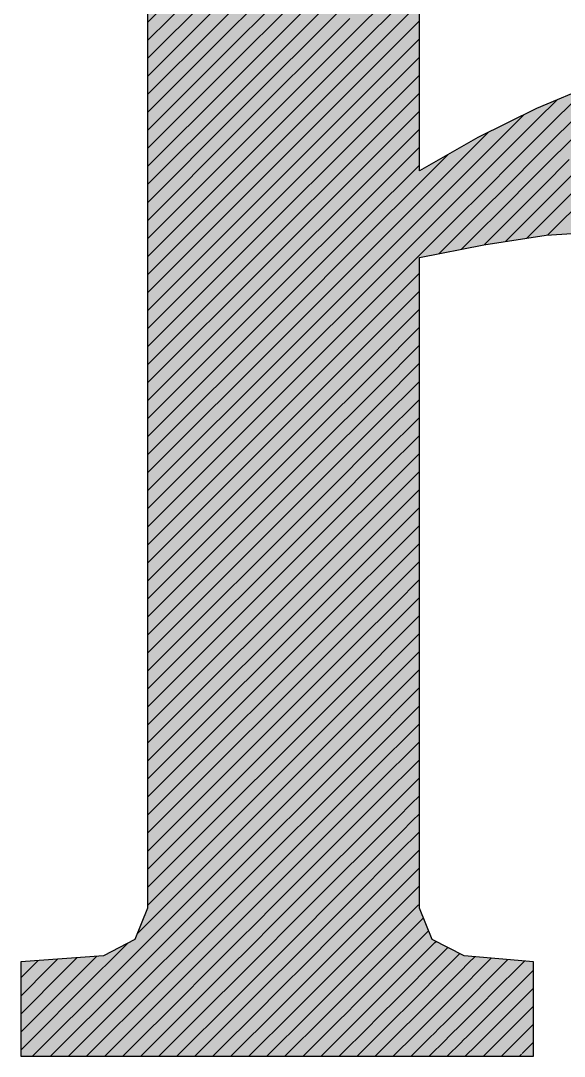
# Model space of a CAD drawing. Extents: x 0 to 7795, y 0 to 4205.
# Drawn here: x 7353.13 to 7363.79, y 698.61 to 718.93 of the extents above; entities that cross this region are included whole.
import ezdxf

# ---------------------------------------------------------------- set-up
doc = ezdxf.new("R2010")
doc.units = 0
doc.header["$MEASUREMENT"] = 0
doc.layers.add('MTH-CARIMBO-TXT1', color=1, linetype='CONTINUOUS')

msp = doc.modelspace()

# ---------------------------------------------------------------- linework, layer by layer
at = {"layer": 'MTH-CARIMBO-TXT1', "linetype": 'Continuous'}
for p, q in [((7356.915776000001, 718.776515), (7359.40815, 721.26889)), ((7356.982742, 718.4899280000001), (7359.433743000001, 720.940929)), ((7357.049709000001, 718.203341), (7359.459335, 720.612968)), ((7357.116675, 717.916754), (7359.484927, 720.2850070000001)), ((7357.183641, 717.630167), (7359.510520000001, 719.957046)), ((7359.612889, 718.6452009999999), (7360.949836, 719.982148)), ((7355.616615999999, 718.891569), (7356.647911, 719.922864)), ((7355.616615999999, 718.5380150000001), (7356.714876999999, 719.636276)), ((7357.250606999999, 717.34358), (7359.536112000001, 719.6290849999999)), ((7359.638481, 718.3172400000001), (7360.949836, 719.628595)), ((7355.616615999999, 718.184462), (7356.781843000001, 719.349689)), ((7357.317574, 717.0569929999999), (7359.561704000001, 719.3011230000001)), ((7359.664073999999, 717.989279), (7360.949836, 719.275042)), ((7355.616615999999, 717.830909), (7356.84881, 719.063102)), ((7357.384540000001, 716.770406), (7359.587297, 718.973162)), ((7359.689665999999, 717.6613179999999), (7360.949836, 718.921488)), ((7355.616615999999, 717.477355), (7356.915776000001, 718.776515)), ((7357.451506, 716.483819), (7359.612889, 718.6452009999999)), ((7359.715258, 717.333357), (7360.949836, 718.5679349999999)), ((7355.616615999999, 717.123802), (7356.982742, 718.4899280000001)), ((7357.518473, 716.197232), (7359.638481, 718.3172400000001)), ((7355.616615999999, 716.770248), (7357.049709000001, 718.203341)), ((7359.740851, 717.005396), (7360.949836, 718.214381)), ((7355.616615999999, 716.416695), (7357.116675, 717.916754)), ((7357.585439, 715.910645), (7359.664073999999, 717.989279)), ((7359.766443, 716.677435), (7360.949836, 717.860828)), ((7355.616615999999, 716.063142), (7357.183641, 717.630167)), ((7357.652405, 715.624058), (7359.689665999999, 717.6613179999999)), ((7359.792034999999, 716.349474), (7360.949836, 717.507275)), ((7363.285631999999, 716.6610900000001), (7364.257833, 717.633291)), ((7355.616615999999, 715.7095879999999), (7357.250606999999, 717.34358)), ((7357.719372, 715.33747), (7359.715258, 717.333357)), ((7363.260379, 716.9893900000001), (7363.64715, 717.376162)), ((7359.817628, 716.021513), (7360.949836, 717.153721)), ((7362.120222, 716.2027860000001), (7363.003747, 717.086312)), ((7363.310886, 716.332791), (7364.197163, 717.219068)), ((7355.616615999999, 715.3560349999999), (7357.317574, 717.0569929999999)), ((7357.786338, 715.050883), (7359.740851, 717.005396)), ((7363.097028, 716.8260389999999), (7363.260379, 716.9893900000001)), ((7355.616615999999, 715.002482), (7357.384540000001, 716.770406)), ((7357.853304, 714.764296), (7359.766443, 716.677435)), ((7359.843220000001, 715.693552), (7360.949836, 716.800168)), ((7362.101934, 716.538053), (7362.29664, 716.732758)), ((7362.138509, 715.86752), (7363.097028, 716.8260389999999)), ((7363.33614, 716.004491), (7364.041864, 716.7102160000001)), ((7355.616615999999, 714.6489280000001), (7357.451506, 716.483819)), ((7361.227287000001, 715.663405), (7362.101934, 716.538053)), ((7362.875029000001, 716.250487), (7363.285631999999, 716.6610900000001)), ((7357.920270999999, 714.477709), (7359.792034999999, 716.349474)), ((7359.868812000001, 715.365591), (7360.949836, 716.4466150000001)), ((7361.062959999999, 715.852631), (7361.511498000001, 716.3011690000001)), ((7362.653031, 715.674935), (7363.310886, 716.332791)), ((7363.731266, 715.69251), (7364.472793000001, 716.434037)), ((7355.616615999999, 714.295375), (7357.518473, 716.197232)), ((7359.894405, 715.03763), (7360.949836, 716.093061)), ((7361.391615, 715.4741799999999), (7362.120222, 716.2027860000001)), ((7362.156795999999, 715.532254), (7362.875029000001, 716.250487)), ((7363.361394, 715.676192), (7363.886565000001, 716.201363)), ((7363.575967, 715.183658), (7364.508783, 716.116474)), ((7355.616615999999, 713.941821), (7357.585439, 715.910645)), ((7357.987237, 714.191122), (7359.817628, 716.021513)), ((7361.555942, 715.284954), (7362.138509, 715.86752)), ((7362.431032, 715.099383), (7363.33614, 716.004491)), ((7358.054203, 713.904535), (7359.843220000001, 715.693552)), ((7359.919997, 714.7096690000001), (7360.949836, 715.739508)), ((7360.949836, 715.739508), (7361.062959999999, 715.852631)), ((7360.949836, 715.385954), (7361.227287000001, 715.663405)), ((7362.175083, 715.196988), (7362.653031, 715.674935)), ((7362.216034999999, 714.530833), (7363.361394, 715.676192)), ((7363.386648000001, 715.347892), (7363.731266, 715.69251)), ((7363.469287000001, 714.723425), (7364.544773999999, 715.7989110000001)), ((7355.616615999999, 713.588268), (7357.652405, 715.624058)), ((7360.949836, 715.0324009999999), (7361.391615, 715.4741799999999)), ((7361.720270000001, 715.095728), (7362.156795999999, 715.532254)), ((7355.616615999999, 713.234715), (7357.719372, 715.33747)), ((7358.12117, 713.6179480000001), (7359.868812000001, 715.365591)), ((7359.945589, 714.381708), (7360.949836, 715.385954)), ((7360.949836, 714.678848), (7361.555942, 715.284954)), ((7362.635061, 714.5963059999999), (7363.386648000001, 715.347892)), ((7360.949836, 714.325294), (7361.720270000001, 715.095728)), ((7361.884598000001, 714.9065019999999), (7362.175083, 715.196988)), ((7362.193370999999, 714.861722), (7362.431032, 715.099383)), ((7363.411902, 715.019593), (7363.575967, 715.183658)), ((7355.616615999999, 712.881161), (7357.786338, 715.050883)), ((7358.188136, 713.331361), (7359.894405, 715.03763)), ((7359.971181999999, 714.0537469999999), (7360.949836, 715.0324009999999)), ((7361.335719, 714.357624), (7361.884598000001, 714.9065019999999)), ((7362.048925, 714.717277), (7362.193370999999, 714.861722)), ((7363.054087, 714.661778), (7363.411902, 715.019593)), ((7355.616615999999, 712.527608), (7357.853304, 714.764296)), ((7358.255101999999, 713.0447740000001), (7359.919997, 714.7096690000001)), ((7359.996773999999, 713.7257860000001), (7360.949836, 714.678848)), ((7361.775993000001, 714.444344), (7362.048925, 714.717277)), ((7355.616615999999, 712.174054), (7357.920270999999, 714.477709)), ((7358.322069, 712.758187), (7359.945589, 714.381708)), ((7360.022365999999, 713.397825), (7360.949836, 714.325294)), ((7355.616615999999, 711.8205009999999), (7357.987237, 714.191122)), ((7358.389034999999, 712.4716), (7359.971181999999, 714.0537469999999)), ((7355.616615999999, 711.466948), (7358.054203, 713.904535)), ((7360.047959, 713.0698629999999), (7360.949836, 713.9717410000001)), ((7358.456001, 712.185013), (7359.996773999999, 713.7257860000001)), ((7355.616615999999, 711.1133940000001), (7358.12117, 713.6179480000001)), ((7360.073551, 712.741902), (7360.949836, 713.618187)), ((7355.616615999999, 710.759841), (7358.188136, 713.331361)), ((7358.522968000001, 711.898426), (7360.022365999999, 713.397825)), ((7360.099143, 712.413941), (7360.949836, 713.264634)), ((7355.616615999999, 710.406287), (7358.255101999999, 713.0447740000001)), ((7358.589934000001, 711.6118389999999), (7360.047959, 713.0698629999999)), ((7360.124736, 712.08598), (7360.949836, 712.911081)), ((7355.616615999999, 710.052734), (7358.322069, 712.758187)), ((7358.6569, 711.325252), (7360.073551, 712.741902)), ((7355.616615999999, 709.699181), (7358.389034999999, 712.4716)), ((7358.723867000001, 711.0386639999999), (7360.099143, 712.413941)), ((7360.150328, 711.758019), (7360.949836, 712.5575269999999)), ((7355.616615999999, 709.3456269999999), (7358.456001, 712.185013)), ((7358.790833, 710.752077), (7360.124736, 712.08598)), ((7360.175920000001, 711.430058), (7360.949836, 712.203974)), ((7355.616615999999, 708.992074), (7358.522968000001, 711.898426)), ((7360.201513, 711.102097), (7360.949836, 711.85042)), ((7355.616615999999, 708.63852), (7358.589934000001, 711.6118389999999)), ((7358.857798999999, 710.46549), (7360.150328, 711.758019)), ((7358.924766, 710.178903), (7360.175920000001, 711.430058)), ((7360.227105, 710.774136), (7360.949836, 711.496867)), ((7355.616615999999, 708.2849669999999), (7358.6569, 711.325252)), ((7355.616615999999, 707.931414), (7358.723867000001, 711.0386639999999)), ((7358.991732, 709.892316), (7360.201513, 711.102097)), ((7360.252698, 710.446175), (7360.949836, 711.1433139999999)), ((7360.27829, 710.118214), (7360.949836, 710.78976)), ((7355.616615999999, 707.57786), (7358.790833, 710.752077)), ((7359.058698000001, 709.605729), (7360.227105, 710.774136)), ((7355.616615999999, 707.2243070000001), (7358.857798999999, 710.46549)), ((7359.125665, 709.3191419999999), (7360.252698, 710.446175)), ((7360.303881999999, 709.790253), (7360.949836, 710.4362070000001)), ((7355.616615999999, 706.870754), (7358.924766, 710.178903)), ((7359.192631, 709.032555), (7360.27829, 710.118214)), ((7360.329475, 709.462292), (7360.949836, 710.082653)), ((7355.616615999999, 706.5172), (7358.991732, 709.892316)), ((7359.259597, 708.745968), (7360.303881999999, 709.790253)), ((7355.616615999999, 706.163647), (7359.058698000001, 709.605729)), ((7360.355067, 709.134331), (7360.949836, 709.7291)), ((7359.326564, 708.459381), (7360.329475, 709.462292)), ((7360.380659, 708.80637), (7360.949836, 709.375547)), ((7355.616615999999, 705.8100929999999), (7359.125665, 709.3191419999999)), ((7355.616615999999, 705.45654), (7359.192631, 709.032555)), ((7359.393529999999, 708.1727940000001), (7360.355067, 709.134331)), ((7360.406252, 708.4784089999999), (7360.949836, 709.021993)), ((7359.460496, 707.886207), (7360.380659, 708.80637)), ((7355.616615999999, 705.102987), (7359.259597, 708.745968)), ((7360.431844, 708.1504480000001), (7360.949836, 708.66844)), ((7355.616615999999, 704.749433), (7359.326564, 708.459381)), ((7359.527462999999, 707.5996200000001), (7360.406252, 708.4784089999999)), ((7355.616615999999, 704.39588), (7359.393529999999, 708.1727940000001)), ((7359.594429000001, 707.313033), (7360.431844, 708.1504480000001)), ((7360.457436, 707.822487), (7360.949836, 708.314887)), ((7360.483029000001, 707.494526), (7360.949836, 707.961333)), ((7355.616615999999, 704.042326), (7359.460496, 707.886207)), ((7359.661395, 707.026446), (7360.457436, 707.822487)), ((7355.616615999999, 703.6887730000001), (7359.527462999999, 707.5996200000001)), ((7360.508620999999, 707.166564), (7360.949836, 707.6077799999999)), ((7359.728362000001, 706.739858), (7360.483029000001, 707.494526)), ((7355.616615999999, 703.33522), (7359.594429000001, 707.313033)), ((7359.795328, 706.453271), (7360.508620999999, 707.166564)), ((7360.534213, 706.838603), (7360.949836, 707.254226)), ((7355.616615999999, 702.981666), (7359.661395, 707.026446)), ((7355.616615999999, 702.628113), (7359.728362000001, 706.739858)), ((7359.862294, 706.166684), (7360.534213, 706.838603)), ((7360.559806, 706.510642), (7360.949836, 706.9006730000001)), ((7360.585398, 706.182681), (7360.949836, 706.5471200000001)), ((7355.616615999999, 702.274559), (7359.795328, 706.453271)), ((7359.929259999999, 705.880097), (7360.559806, 706.510642)), ((7355.616615999999, 701.9210059999999), (7359.862294, 706.166684)), ((7359.996227, 705.5935099999999), (7360.585398, 706.182681)), ((7360.610990000001, 705.85472), (7360.949836, 706.193566)), ((7355.616615999999, 701.567453), (7359.929259999999, 705.880097)), ((7360.063193000001, 705.3069230000001), (7360.610990000001, 705.85472)), ((7360.636583, 705.526759), (7360.949836, 705.840013)), ((7355.915189, 701.512472), (7359.996227, 705.5935099999999)), ((7360.130159, 705.020336), (7360.636583, 705.526759)), ((7356.268742, 701.512472), (7360.063193000001, 705.3069230000001)), ((7360.662175, 705.198798), (7360.949836, 705.486459)), ((7360.197126000001, 704.733749), (7360.662175, 705.198798)), ((7360.687767, 704.870837), (7360.949836, 705.1329059999999)), ((7356.622296, 701.512472), (7360.130159, 705.020336)), ((7356.975848999999, 701.512472), (7360.197126000001, 704.733749)), ((7360.264092, 704.447162), (7360.687767, 704.870837)), ((7360.71336, 704.542876), (7360.949836, 704.779353)), ((7360.331058, 704.160575), (7360.71336, 704.542876)), ((7357.329401999999, 701.512472), (7360.264092, 704.447162)), ((7360.738952, 704.214915), (7360.949836, 704.425799)), ((7357.682956000001, 701.512472), (7360.331058, 704.160575)), ((7360.398025, 703.8739879999999), (7360.738952, 704.214915)), ((7360.464991, 703.587401), (7360.764544, 703.8869540000001)), ((7360.764544, 703.8869540000001), (7360.949836, 704.072246)), ((7358.036509, 701.512472), (7360.398025, 703.8739879999999)), ((7360.790137000001, 703.558993), (7360.949836, 703.718692)), ((7358.390063, 701.512472), (7360.464991, 703.587401)), ((7360.531956999999, 703.300814), (7360.790137000001, 703.558993)), ((7358.743616, 701.512472), (7360.531956999999, 703.300814)), ((7360.815729000001, 703.231032), (7360.949836, 703.365139)), ((7360.598924, 703.014227), (7360.815729000001, 703.231032)), ((7359.097169, 701.512472), (7360.598924, 703.014227)), ((7360.66589, 702.7276400000001), (7360.841320999999, 702.903071)), ((7360.841320999999, 702.903071), (7360.949836, 703.0115860000001)), ((7359.450723000001, 701.512472), (7360.66589, 702.7276400000001)), ((7360.866914, 702.57511), (7360.949836, 702.658032)), ((7360.732856000001, 702.441053), (7360.866914, 702.57511)), ((7359.804276000001, 701.512472), (7360.732856000001, 702.441053)), ((7360.892506, 702.247149), (7360.949836, 702.304479)), ((7360.15783, 701.512472), (7360.799823, 702.1544650000001)), ((7360.799823, 702.1544650000001), (7360.892506, 702.247149)), ((7360.511383, 701.512472), (7360.866789, 701.867878)), ((7360.866789, 701.867878), (7360.918098, 701.919188)), ((7360.918098, 701.919188), (7360.949836, 701.950926)), ((7355.832373, 701.4296559999999), (7355.8857, 701.482984)), ((7355.8857, 701.482984), (7355.915189, 701.512472)), ((7356.08786, 701.331591), (7356.204334999999, 701.448065)), ((7356.204334999999, 701.448065), (7356.268742, 701.512472)), ((7356.522969, 701.413146), (7356.622296, 701.512472)), ((7356.841604000001, 701.3782269999999), (7356.975848999999, 701.512472)), ((7357.160237999999, 701.343308), (7357.329401999999, 701.512472)), ((7357.478873, 701.3083889999999), (7357.682956000001, 701.512472)), ((7357.797506999999, 701.273471), (7358.036509, 701.512472)), ((7358.116142, 701.2385519999999), (7358.390063, 701.512472)), ((7358.434776000001, 701.203633), (7358.743616, 701.512472)), ((7358.753411, 701.168714), (7359.097169, 701.512472)), ((7359.072045999999, 701.133795), (7359.450723000001, 701.512472)), ((7359.39068, 701.098876), (7359.804276000001, 701.512472)), ((7359.709315000001, 701.0639570000001), (7360.15783, 701.512472)), ((7360.027948999999, 701.029039), (7360.511383, 701.512472)), ((7360.346584000001, 700.9941200000001), (7360.864936, 701.512472)), ((7360.864936, 701.512472), (7360.933755, 701.581291)), ((7355.412329000001, 701.009613), (7355.832373, 701.4296559999999)), ((7355.591504000001, 700.835235), (7356.08786, 701.331591)), ((7356.343348, 701.233525), (7356.522969, 701.413146)), ((7356.598835, 701.135459), (7356.841604000001, 701.3782269999999)), ((7356.854323, 701.037393), (7357.160237999999, 701.343308)), ((7357.109809999999, 700.9393269999999), (7357.478873, 701.3083889999999)), ((7357.365298000001, 700.841261), (7357.797506999999, 701.273471)), ((7357.620784999999, 700.743195), (7358.116142, 701.2385519999999)), ((7360.665218000001, 700.959201), (7361.027446999999, 701.32143)), ((7355.864857, 700.755033), (7356.343348, 701.233525)), ((7356.138209000001, 700.674832), (7356.598835, 701.135459)), ((7356.411561, 700.5946309999999), (7356.854323, 701.037393)), ((7357.876273000001, 700.645129), (7358.434776000001, 701.203633)), ((7358.131759999999, 700.547063), (7358.753411, 701.168714)), ((7358.387248, 700.448997), (7359.072045999999, 701.133795)), ((7358.642734999999, 700.350931), (7359.39068, 701.098876)), ((7358.898223, 700.252866), (7359.709315000001, 701.0639570000001)), ((7360.983853, 700.9242820000001), (7361.129585, 701.070014)), ((7354.936476000001, 700.533759), (7355.230256, 700.827539)), ((7355.223088, 700.466818), (7355.591504000001, 700.835235)), ((7356.684912999999, 700.51443), (7357.109809999999, 700.9393269999999)), ((7356.958266, 700.434229), (7357.365298000001, 700.841261)), ((7359.15371, 700.1548), (7360.027948999999, 701.029039)), ((7359.409198, 700.056734), (7360.346584000001, 700.9941200000001)), ((7359.664685, 699.958668), (7360.665218000001, 700.959201)), ((7359.920173, 699.860602), (7360.983853, 700.9242820000001)), ((7360.175659999999, 699.7625360000001), (7361.251992, 700.8388679999999)), ((7361.251992, 700.8388679999999), (7361.274609, 700.861485)), ((7355.5097, 700.399877), (7355.864857, 700.755033)), ((7355.796313, 700.332936), (7356.138209000001, 700.674832)), ((7357.231618000001, 700.354028), (7357.620784999999, 700.743195)), ((7357.50497, 700.273826), (7357.876273000001, 700.645129)), ((7360.431148000001, 699.66447), (7361.416142, 700.649464)), ((7361.416142, 700.649464), (7361.507955, 700.741277)), ((7353.400108, 700.411605), (7353.473776999999, 700.485274)), ((7353.698614, 700.3565580000001), (7353.854182999999, 700.512126)), ((7353.99712, 700.30151), (7354.234587999999, 700.538978)), ((7354.295626, 700.2464620000001), (7354.614994, 700.565831)), ((7354.594131, 700.191415), (7354.936476000001, 700.533759)), ((7354.892637000001, 700.136367), (7355.223088, 700.466818)), ((7356.082925, 700.265995), (7356.411561, 700.5946309999999)), ((7356.369537, 700.199054), (7356.684912999999, 700.51443)), ((7356.656148999999, 700.132112), (7356.958266, 700.434229)), ((7357.778322, 700.193625), (7358.131759999999, 700.547063)), ((7358.051675, 700.113424), (7358.387248, 700.448997)), ((7360.686634999999, 699.566404), (7361.580292000001, 700.460061)), ((7361.580292000001, 700.460061), (7361.7413, 700.621069)), ((7361.744441, 700.270657), (7361.919102, 700.4453179999999)), ((7361.919102, 700.4453179999999), (7362.03242, 700.558636)), ((7362.063368000001, 700.23603), (7362.358423999999, 700.5310860000001)), ((7362.207634, 700.026743), (7362.684428, 700.503536)), ((7362.3519, 699.817456), (7363.010431000001, 700.475987)), ((7353.131603, 700.1431), (7353.400108, 700.411605)), ((7353.131603, 699.789546), (7353.698614, 700.3565580000001)), ((7353.131603, 699.4359929999999), (7353.99712, 700.30151)), ((7353.131603, 699.08244), (7354.295626, 700.2464620000001)), ((7355.191143000001, 700.08132), (7355.5097, 700.399877)), ((7355.489648999999, 700.026272), (7355.796313, 700.332936)), ((7355.788154000001, 699.971224), (7356.082925, 700.265995)), ((7356.942762000001, 700.065171), (7357.231618000001, 700.354028)), ((7357.229374, 699.99823), (7357.50497, 700.273826)), ((7358.325027, 700.033223), (7358.642734999999, 700.350931)), ((7358.598379000001, 699.9530219999999), (7358.898223, 700.252866)), ((7360.942123000001, 699.468338), (7361.744441, 700.270657)), ((7361.908590999999, 700.0812530000001), (7362.063368000001, 700.23603)), ((7362.496166, 699.608168), (7363.186348, 700.29835)), ((7353.131603, 698.728886), (7354.594131, 700.191415)), ((7353.363189, 698.6069190000001), (7354.892637000001, 700.136367)), ((7353.716742000001, 698.6069190000001), (7355.191143000001, 700.08132)), ((7354.070295, 698.6069190000001), (7355.489648999999, 700.026272)), ((7356.086659999999, 699.916177), (7356.369537, 700.199054)), ((7356.385166, 699.861129), (7356.656148999999, 700.132112)), ((7356.683672, 699.806081), (7356.942762000001, 700.065171)), ((7357.515986, 699.931289), (7357.778322, 700.193625)), ((7357.802598, 699.8643480000001), (7358.051675, 700.113424)), ((7358.089209999999, 699.797407), (7358.325027, 700.033223)), ((7358.871731, 699.872821), (7359.15371, 700.1548)), ((7359.145084000001, 699.79262), (7359.409198, 700.056734)), ((7361.197609999999, 699.370272), (7361.908590999999, 700.0812530000001)), ((7362.072741, 699.89185), (7362.207634, 700.026743)), ((7354.423849, 698.6069190000001), (7355.788154000001, 699.971224)), ((7354.777402, 698.6069190000001), (7356.086659999999, 699.916177)), ((7355.130956, 698.6069190000001), (7356.385166, 699.861129)), ((7356.982177, 699.751034), (7357.229374, 699.99823)), ((7357.280683, 699.6959860000001), (7357.515986, 699.931289)), ((7357.579189, 699.640938), (7357.802598, 699.8643480000001)), ((7358.375823, 699.730465), (7358.598379000001, 699.9530219999999)), ((7358.662434999999, 699.663524), (7358.871731, 699.872821)), ((7359.418436, 699.712418), (7359.664685, 699.958668)), ((7359.691787999999, 699.632217), (7359.920173, 699.860602)), ((7361.453098000001, 699.272207), (7362.072741, 699.89185)), ((7362.236891, 699.702446), (7362.3519, 699.817456)), ((7362.640431999999, 699.398881), (7363.186348, 699.944797)), ((7355.484509000001, 698.6069190000001), (7356.683672, 699.806081)), ((7355.838062000001, 698.6069190000001), (7356.982177, 699.751034)), ((7356.191616, 698.6069190000001), (7357.280683, 699.6959860000001)), ((7356.545169, 698.6069190000001), (7357.579189, 699.640938)), ((7357.877695, 699.5858910000001), (7358.089209999999, 699.797407)), ((7358.1762, 699.530843), (7358.375823, 699.730465)), ((7358.474706, 699.475796), (7358.662434999999, 699.663524)), ((7358.949047, 699.596583), (7359.145084000001, 699.79262)), ((7359.235659, 699.529642), (7359.418436, 699.712418)), ((7359.522270999999, 699.4627009999999), (7359.691787999999, 699.632217)), ((7359.96514, 699.552016), (7360.175659999999, 699.7625360000001)), ((7360.238493000001, 699.471815), (7360.431148000001, 699.66447)), ((7361.708584999999, 699.174141), (7362.236891, 699.702446)), ((7362.401040000001, 699.5130429999999), (7362.496166, 699.608168)), ((7356.898722, 698.6069190000001), (7357.877695, 699.5858910000001)), ((7357.252276, 698.6069190000001), (7358.1762, 699.530843)), ((7357.605829000001, 698.6069190000001), (7358.474706, 699.475796)), ((7357.959382999999, 698.6069190000001), (7358.773212, 699.420748)), ((7358.773212, 699.420748), (7358.949047, 699.596583)), ((7359.071718000001, 699.3657), (7359.235659, 699.529642)), ((7359.370223000001, 699.310653), (7359.522270999999, 699.4627009999999)), ((7359.808884, 699.395759), (7359.96514, 699.552016)), ((7360.095495999999, 699.328818), (7360.238493000001, 699.471815)), ((7360.511845, 699.391614), (7360.686634999999, 699.566404)), ((7360.785197, 699.311413), (7360.942123000001, 699.468338)), ((7361.964073, 699.076075), (7362.401040000001, 699.5130429999999)), ((7362.784698, 699.189593), (7363.186348, 699.591243)), ((7358.312936, 698.6069190000001), (7359.071718000001, 699.3657)), ((7358.666489, 698.6069190000001), (7359.370223000001, 699.310653)), ((7359.020043, 698.6069190000001), (7359.668729000001, 699.255605)), ((7359.668729000001, 699.255605), (7359.808884, 699.395759)), ((7359.967234999999, 699.200557), (7360.095495999999, 699.328818)), ((7360.265740999999, 699.14551), (7360.382108, 699.2618769999999)), ((7360.382108, 699.2618769999999), (7360.511845, 699.391614)), ((7360.668720000001, 699.194936), (7360.785197, 699.311413)), ((7360.955333, 699.127995), (7361.058548999999, 699.231212)), ((7361.058548999999, 699.231212), (7361.197609999999, 699.370272)), ((7361.331902, 699.1510099999999), (7361.453098000001, 699.272207)), ((7362.21956, 698.9780089999999), (7362.56519, 699.323639)), ((7362.56519, 699.323639), (7362.640431999999, 699.398881)), ((7362.928964, 698.9803059999999), (7363.186348, 699.23769)), ((7359.373595999999, 698.6069190000001), (7359.967234999999, 699.200557)), ((7359.72715, 698.6069190000001), (7360.265740999999, 699.14551)), ((7360.080703000001, 698.6069190000001), (7360.564245999999, 699.090462)), ((7360.434256, 698.6069190000001), (7360.862752, 699.035414)), ((7360.564245999999, 699.090462), (7360.668720000001, 699.194936)), ((7360.862752, 699.035414), (7360.955333, 699.127995)), ((7361.161258, 698.980367), (7361.241945000001, 699.061054)), ((7361.241945000001, 699.061054), (7361.331902, 699.1510099999999)), ((7361.528557, 698.994112), (7361.605254000001, 699.0708089999999)), ((7361.605254000001, 699.0708089999999), (7361.708584999999, 699.174141)), ((7361.878606, 698.990608), (7361.964073, 699.076075)), ((7362.475048, 698.879943), (7362.729340000001, 699.134235)), ((7362.729340000001, 699.134235), (7362.784698, 699.189593)), ((7360.78781, 698.6069190000001), (7361.161258, 698.980367)), ((7361.141363, 698.6069190000001), (7361.459764, 698.9253190000001)), ((7361.459764, 698.9253190000001), (7361.528557, 698.994112)), ((7361.494917, 698.6069190000001), (7361.758269, 698.870271)), ((7361.758269, 698.870271), (7361.815169, 698.927171)), ((7361.815169, 698.927171), (7361.878606, 698.990608)), ((7361.84847, 698.6069190000001), (7362.056775, 698.8152240000001)), ((7362.056775, 698.8152240000001), (7362.101781, 698.86023)), ((7362.101781, 698.86023), (7362.151957999999, 698.9104070000001)), ((7362.151957999999, 698.9104070000001), (7362.21956, 698.9780089999999)), ((7362.388394, 698.793289), (7362.425311, 698.830206)), ((7362.425311, 698.830206), (7362.475048, 698.879943)), ((7362.730535, 698.781877), (7362.89349, 698.944832)), ((7362.89349, 698.944832), (7362.928964, 698.9803059999999)), ((7363.07323, 698.771019), (7363.186348, 698.884136)), ((7362.202023000001, 698.6069190000001), (7362.355281, 698.760176)), ((7362.355281, 698.760176), (7362.388394, 698.793289)), ((7362.555576999999, 698.6069190000001), (7362.653787, 698.705129)), ((7362.653787, 698.705129), (7362.675006, 698.726348)), ((7362.675006, 698.726348), (7362.698662999999, 698.750005)), ((7362.698662999999, 698.750005), (7362.730535, 698.781877)), ((7362.90913, 698.6069190000001), (7362.952292, 698.650081)), ((7362.961618, 698.659407), (7362.972015, 698.669804)), ((7362.972015, 698.669804), (7362.986023, 698.683811)), ((7362.986023, 698.683811), (7363.057640000001, 698.755428)), ((7363.057640000001, 698.755428), (7363.07323, 698.771019))]:
    msp.add_line(p, q, dxfattribs=at)
for points in [[(7364.333277, 717.665057), (7363.243694, 717.206286), (7362.096765, 716.632821), (7360.949836, 715.982894), (7360.949836, 727.968304)], [(7355.616615999999, 724.336361), (7355.616615999999, 701.512472), (7355.368115, 700.900777), (7354.756418999999, 700.5758139999999), (7353.131603, 700.461121), (7353.131603, 698.6069190000001), (7363.186348, 698.6069190000001), (7363.186348, 700.461121), (7361.829148000001, 700.5758139999999), (7361.198337000001, 700.900777), (7360.949836, 701.512472), (7360.949836, 714.281616), (7362.211458, 714.530118), (7363.434848999999, 714.721272), (7364.658240000001, 714.797734)]]:
    msp.add_lwpolyline(points, dxfattribs=at)
for points in [[(7360.949836, 701.512472), (7358.885364, 727.968304), (7355.616615999999, 724.336361)], [(7360.949836, 727.968304), (7358.885364, 727.968304), (7360.949836, 701.512472)], [(7360.949836, 715.982894), (7360.949836, 727.968304), (7360.949836, 714.281616)], [(7360.949836, 714.281616), (7360.949836, 727.968304), (7360.949836, 701.512472)], [(7355.616615999999, 701.512472), (7360.949836, 701.512472), (7355.616615999999, 724.336361)], [(7363.434848999999, 714.721272), (7364.333277, 717.665057), (7363.243694, 717.206286)], [(7364.658240000001, 714.797734), (7364.333277, 717.665057), (7363.434848999999, 714.721272)], [(7363.243694, 717.206286), (7362.096765, 716.632821), (7362.211458, 714.530118)], [(7363.243694, 717.206286), (7362.211458, 714.530118), (7363.434848999999, 714.721272)], [(7362.096765, 716.632821), (7360.949836, 715.982894), (7362.211458, 714.530118)], [(7362.211458, 714.530118), (7360.949836, 715.982894), (7360.949836, 714.281616)], [(7363.186348, 698.6069190000001), (7355.616615999999, 701.512472), (7355.368115, 700.900777)], [(7363.186348, 698.6069190000001), (7361.198337000001, 700.900777), (7355.616615999999, 701.512472)], [(7355.616615999999, 701.512472), (7361.198337000001, 700.900777), (7360.949836, 701.512472)], [(7363.186348, 698.6069190000001), (7355.368115, 700.900777), (7354.756418999999, 700.5758139999999)], [(7363.186348, 698.6069190000001), (7361.829148000001, 700.5758139999999), (7361.198337000001, 700.900777)], [(7363.186348, 698.6069190000001), (7354.756418999999, 700.5758139999999), (7353.131603, 700.461121)], [(7363.186348, 698.6069190000001), (7353.131603, 700.461121), (7353.131603, 698.6069190000001)], [(7363.186348, 698.6069190000001), (7363.186348, 700.461121), (7361.829148000001, 700.5758139999999)]]:
    msp.add_solid(points, dxfattribs=at)

doc.saveas('drawing.dxf')
